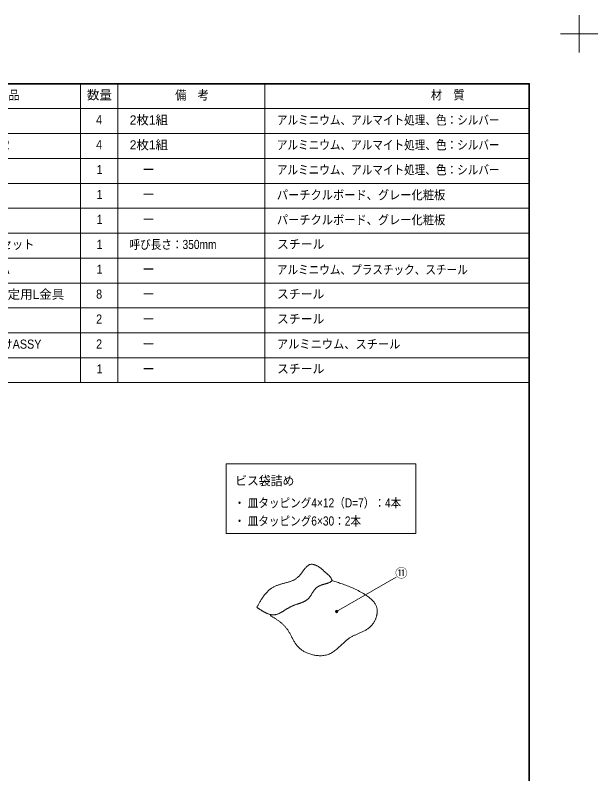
# Model space of a CAD drawing. Units: millimetres, scale not verified. Extents: x -1516 to 1516, y -761 to 761.
# Drawn here: x 38 to 622, y 0 to 761 of the extents above; entities that cross this region are included whole.
import ezdxf
from ezdxf.enums import TextEntityAlignment as Align

# ---------------------------------------------------------------- set-up
doc = ezdxf.new("R2010")
doc.units = ezdxf.units.MM
doc.header["$LTSCALE"] = 5
for name, color, linetype, lineweight in [('0-0_1図面枠', 7, 'Continuous', 20), ('0-1_3一般', 7, 'Continuous', 15), ('0-2_2寸法-3', 7, 'Continuous', 15)]:
    doc.layers.add(name, color=color, linetype=linetype, lineweight=lineweight)
doc.styles.add('ＭＳ Ｐゴシック', font='')
doc.styles.get('ＭＳ Ｐゴシック').set_extended_font_data('MS PGothic')

# ---------------------------------------------------------------- blocks, each defined once
blk = doc.blocks.new('グループ')
at = {"layer": '0-0_1図面枠', "lineweight": 15}
for p, q in [((5250, 3618.75), (5250, 3806.25)), ((5343.75, 3712.5), (5156.25, 3712.5))]:
    blk.add_line(p, q, dxfattribs=at)
blk = doc.blocks.new('グループ-2')
at = {"layer": '0-0_1図面枠', "lineweight": 35}
blk.add_lwpolyline([(-5000, 3462.5), (5000, 3462.5), (5000, -3462.5), (-5000, -3462.5)], close=True, dxfattribs=at)
blk = doc.blocks.new('図面枠')
at = {"layer": '0-0_1図面枠'}
for name in ['グループ', 'グループ-2']:
    blk.add_blockref(name, (0, 0), dxfattribs=at)
blk = doc.blocks.new('グループ-4')
at = {"layer": '0-1_3一般'}
for points in [[(3854.3, 1002.42), (3856, 1004.59), (3857.71, 1006.79), (3859.41, 1009.03), (3861.12, 1011.3), (3862.82, 1013.6), (3864.52, 1015.94), (3866.22, 1018.31), (3867.94, 1020.69), (3869.69, 1023.03), (3871.48, 1025.34), (3873.31, 1027.61), (3875.18, 1029.84), (3877.09, 1032.03), (3879.03, 1034.18), (3881.02, 1036.3), (3883.04, 1038.38), (3885.1, 1040.42), (3887.2, 1042.42), (3889.35, 1044.26), (3891.56, 1045.89), (3893.83, 1047.3), (3896.15, 1048.5), (3898.54, 1049.48), (3900.98, 1050.24), (3903.48, 1050.79), (3906.04, 1051.13), (3908.66, 1051.24), (3911.33, 1051.15), (3914.06, 1050.85), (3916.76, 1050.42), (3919.45, 1049.87), (3922.11, 1049.2), (3924.75, 1048.41), (3927.36, 1047.51), (3929.96, 1046.48), (3932.53, 1045.33), (3935.07, 1044.07), (3937.6, 1042.68), (3940.1, 1041.17)], [(3940.1, 1041.17), (3942.57, 1039.59), (3944.99, 1037.99), (3947.37, 1036.36), (3949.7, 1034.73), (3951.99, 1033.07), (3954.23, 1031.39), (3956.43, 1029.7), (3958.58, 1027.99), (3960.69, 1026.26), (3962.75, 1024.51), (3964.77, 1022.75), (3966.77, 1020.98), (3968.77, 1019.23), (3970.77, 1017.48), (3972.78, 1015.75), (3974.78, 1014.02), (3976.78, 1012.3), (3978.78, 1010.59), (3980.77, 1008.88), (3982.77, 1007.19), (3984.77, 1005.5), (3986.76, 1003.81), (3988.72, 1002.07), (3990.64, 1000.26), (3992.53, 998.38), (3994.39, 996.45), (3996.22, 994.45), (3998.01, 992.39), (3999.77, 990.27), (4001.5, 988.09), (4003.19, 985.84), (4004.85, 983.53), (4006.37, 981.25), (4007.61, 979.09), (4008.58, 977.05), (4009.28, 975.14), (4009.71, 973.35), (4009.87, 971.68), (4009.76, 970.14)], [(3735.7, 945.43), (3738.94, 946.64), (3742.22, 947.79), (3745.54, 948.89), (3748.9, 949.95), (3752.33, 950.99), (3755.83, 952.04), (3759.41, 953.09), (3763.06, 954.14), (3766.78, 955.19), (3770.58, 956.24), (3774.45, 957.3), (3778.39, 958.36), (3782.41, 959.42), (3786.5, 960.48), (3790.6, 961.56), (3794.59, 962.7), (3798.44, 963.89), (3802.17, 965.15), (3805.78, 966.46), (3809.25, 967.83), (3812.6, 969.26), (3815.83, 970.75), (3818.92, 972.3), (3821.89, 973.91), (3824.73, 975.57), (3827.47, 977.28), (3830.1, 979.02), (3832.62, 980.79), (3835.05, 982.6), (3837.37, 984.43), (3839.59, 986.3), (3841.71, 988.2), (3843.73, 990.14), (3845.64, 992.1), (3847.45, 994.1), (3849.18, 996.13), (3850.88, 998.19), (3852.59, 1000.29), (3854.3, 1002.42)], [(4009.76, 970.14), (4009.37, 968.72), (4008.72, 967.43), (4007.79, 966.25), (4006.6, 965.2), (4005.3, 964.2), (4003.91, 963.24), (4002.45, 962.31), (4000.92, 961.42), (3999.32, 960.55), (3997.63, 959.73), (3995.88, 958.94), (3994.04, 958.18), (3992.14, 957.45), (3990.16, 956.76), (3988.11, 956.1), (3986.03, 955.44), (3983.91, 954.79), (3981.75, 954.13), (3979.57, 953.48), (3977.34, 952.83), (3975.08, 952.19), (3972.79, 951.54), (3970.46, 950.9), (3968.1, 950.26), (3965.7, 949.63), (3963.3, 948.96), (3960.92, 948.23), (3958.57, 947.43), (3956.24, 946.57), (3953.94, 945.65), (3951.66, 944.66), (3949.4, 943.61), (3947.17, 942.5), (3944.96, 941.32), (3942.78, 940.08), (3940.63, 938.78), (3938.51, 937.38), (3936.43, 935.9), (3934.4, 934.32)], [(4215.98, 867.51), (4212.59, 871.08), (4208.95, 874.69), (4205.02, 878.32), (4200.8, 881.97), (4196.26, 885.62), (4191.43, 889.29), (4186.29, 892.96), (4180.84, 896.65), (4175.09, 900.35), (4169.04, 904.06), (4162.68, 907.78), (4156.02, 911.51), (4149.06, 915.25), (4141.94, 918.94), (4134.87, 922.5), (4127.87, 925.93), (4120.92, 929.23), (4114.03, 932.39), (4107.2, 935.42), (4100.42, 938.31), (4093.71, 941.08), (4087.05, 943.7), (4080.46, 946.2), (4073.92, 948.57), (4067.46, 950.83), (4061.13, 953.05), (4054.92, 955.21), (4048.83, 957.32), (4042.86, 959.38), (4037.02, 961.38), (4031.29, 963.33), (4025.69, 965.23), (4020.2, 967.08), (4014.84, 968.87), (4009.6, 970.61), (4009.6, 970.61)], [(3633.84, 835.74), (3635.31, 838.32), (3636.84, 841.03), (3638.44, 843.84), (3640.12, 846.78), (3641.86, 849.82), (3643.67, 852.98), (3645.56, 856.26), (3647.51, 859.65), (3649.54, 863.16), (3651.63, 866.78), (3653.8, 870.5), (3656.05, 874.24), (3658.4, 877.95), (3660.84, 881.65), (3663.37, 885.32), (3666, 888.98), (3668.72, 892.61), (3671.53, 896.22), (3674.43, 899.82), (3677.43, 903.39), (3680.52, 906.95), (3683.67, 910.44), (3686.81, 913.76), (3689.93, 916.9), (3693.02, 919.85), (3696.1, 922.63), (3699.16, 925.22), (3702.19, 927.64), (3705.2, 929.87), (3708.2, 931.92), (3711.17, 933.79), (3714.12, 935.48), (3717.09, 937.06), (3720.09, 938.59), (3723.13, 940.06), (3726.22, 941.48), (3729.34, 942.85), (3732.5, 944.17), (3735.7, 945.43)], [(3934.4, 934.32), (3932.41, 932.64), (3930.46, 930.87), (3928.55, 929.01), (3926.68, 927.06), (3924.86, 925.01), (3923.08, 922.87), (3921.34, 920.63), (3919.64, 918.32), (3917.98, 916.01), (3916.35, 913.68), (3914.76, 911.34), (3913.21, 909), (3911.69, 906.65), (3910.21, 904.28), (3908.76, 901.91), (3907.35, 899.53), (3905.98, 897.14), (3904.64, 894.74), (3903.26, 892.38), (3901.81, 890.1), (3900.26, 887.88), (3898.64, 885.74), (3896.93, 883.67), (3895.14, 881.68), (3893.26, 879.75), (3891.3, 877.9), (3889.26, 876.12), (3887.13, 874.41), (3884.93, 872.78), (3882.67, 871.2), (3880.38, 869.68), (3878.05, 868.22), (3875.68, 866.82), (3873.27, 865.47), (3870.83, 864.19), (3868.34, 862.96), (3865.81, 861.79), (3863.25, 860.68), (3860.64, 859.62)], [(3860.64, 859.62), (3858.01, 858.61), (3855.39, 857.63), (3852.77, 856.66), (3850.15, 855.71), (3847.54, 854.78), (3844.94, 853.88), (3842.34, 852.99), (3839.74, 852.13), (3837.15, 851.28), (3834.57, 850.46), (3831.99, 849.65), (3829.41, 848.83), (3826.84, 847.96), (3824.28, 847.06), (3821.73, 846.11), (3819.18, 845.12), (3816.64, 844.09), (3814.1, 843.03), (3811.57, 841.92), (3809.05, 840.76), (3806.53, 839.57), (3804.02, 838.34), (3801.51, 837.07), (3799.01, 835.77), (3796.52, 834.44), (3794.04, 833.07), (3791.56, 831.66), (3789.08, 830.22), (3786.62, 828.75), (3784.15, 827.24), (3781.7, 825.7), (3779.25, 824.12), (3776.81, 822.53), (3774.37, 820.96), (3771.93, 819.42), (3769.49, 817.9), (3767.06, 816.41), (3764.62, 814.93), (3762.19, 813.49)], [(4214.58, 750.96), (4216.57, 753.68), (4218.46, 756.39), (4220.24, 759.1), (4221.93, 761.81), (4223.52, 764.51), (4225.01, 767.22), (4226.4, 769.92), (4227.69, 772.62), (4228.88, 775.32), (4230.01, 778.04), (4231.07, 780.78), (4232.06, 783.53), (4232.97, 786.3), (4233.82, 789.1), (4234.6, 791.91), (4235.31, 794.73), (4235.94, 797.58), (4236.51, 800.44), (4237.01, 803.33), (4237.42, 806.23), (4237.71, 809.17), (4237.87, 812.13), (4237.91, 815.13), (4237.81, 818.16), (4237.6, 821.22), (4237.25, 824.31), (4236.78, 827.43), (4236.18, 830.59), (4235.46, 833.77), (4234.61, 836.99), (4233.59, 840.24), (4232.31, 843.52), (4230.76, 846.84), (4228.95, 850.2), (4226.88, 853.59), (4224.55, 857.02), (4221.96, 860.48), (4219.1, 863.98), (4215.98, 867.51)], [(3666.25, 814.36), (3663.95, 815.71), (3661.71, 817.05), (3659.52, 818.39), (3657.4, 819.72), (3655.33, 821.04), (3653.33, 822.35), (3651.38, 823.66), (3649.49, 824.96), (3647.65, 826.21), (3645.88, 827.43), (3644.17, 828.61), (3642.51, 829.75), (3640.92, 830.84), (3639.39, 831.9), (3637.91, 832.92), (3636.5, 833.9), (3635.14, 834.84), (3633.84, 835.74)], [(3762.19, 813.49), (3759.76, 812.06), (3757.34, 810.66), (3754.91, 809.28), (3752.49, 807.93), (3750.06, 806.64), (3747.64, 805.43), (3745.21, 804.3), (3742.78, 803.25), (3740.35, 802.28), (3737.91, 801.39), (3735.48, 800.58), (3733.04, 799.85), (3730.6, 799.2), (3728.16, 798.63), (3725.71, 798.14), (3723.27, 797.76), (3720.81, 797.48), (3718.36, 797.31), (3715.9, 797.25), (3713.43, 797.29), (3710.96, 797.44), (3708.49, 797.7), (3706.01, 798.07), (3703.52, 798.54), (3701.04, 799.12), (3698.55, 799.79), (3696.05, 800.53), (3693.56, 801.33), (3691.06, 802.21), (3688.55, 803.16), (3686.05, 804.17), (3683.54, 805.25), (3681.03, 806.41), (3678.52, 807.63), (3676, 808.92), (3673.49, 810.28), (3671.02, 811.64), (3668.6, 813.01), (3666.25, 814.36)], [(3701.42, 794.49), (3703.95, 792.92), (3706.52, 791.32), (3709.15, 789.68), (3711.83, 788), (3714.56, 786.28), (3717.35, 784.52), (3720.18, 782.72), (3723.07, 780.88), (3726.01, 779), (3729.01, 777.08), (3732.06, 775.12), (3735.1, 773.13), (3738.11, 771.1), (3741.07, 769.03), (3743.99, 766.92), (3746.87, 764.77), (3749.7, 762.59), (3752.5, 760.37), (3755.25, 758.11), (3757.96, 755.82), (3760.62, 753.48), (3763.24, 751.11), (3765.82, 748.7), (3768.35, 746.24), (3770.82, 743.74), (3773.24, 741.19), (3775.61, 738.6), (3777.94, 735.96), (3780.21, 733.27), (3782.43, 730.55), (3784.59, 727.77), (3786.71, 724.95), (3788.78, 722.09), (3790.82, 719.14), (3792.84, 716.1), (3794.85, 712.95), (3796.84, 709.71), (3798.82, 706.37), (3800.78, 702.93)], [(4089.84, 675.07), (4093, 677.38), (4096.11, 679.52), (4099.16, 681.5), (4102.16, 683.34), (4105.19, 685.12), (4108.24, 686.86), (4111.33, 688.57), (4114.44, 690.23), (4117.58, 691.85), (4120.75, 693.43), (4123.95, 694.97), (4127.18, 696.47), (4130.43, 697.94), (4133.72, 699.36), (4137.04, 700.75), (4140.41, 702.19), (4143.84, 703.68), (4147.32, 705.22), (4150.86, 706.81), (4154.45, 708.45), (4158.1, 710.15), (4161.8, 711.89), (4165.57, 713.69), (4169.38, 715.53), (4173.25, 717.43), (4177.14, 719.39), (4180.9, 721.41), (4184.5, 723.5), (4187.96, 725.67), (4191.27, 727.9), (4194.44, 730.21), (4197.45, 732.59), (4200.32, 735.04), (4203.04, 737.56), (4205.61, 740.15), (4208.03, 742.81), (4210.32, 745.53), (4212.5, 748.25), (4214.58, 750.96)], [(3800.78, 702.93), (3802.72, 699.39), (3804.66, 695.75), (3806.57, 692.02), (3808.47, 688.18), (3810.36, 684.25), (3812.26, 680.35), (3814.18, 676.57), (3816.12, 672.89), (3818.09, 669.31), (3820.09, 665.85), (3822.1, 662.49), (3824.14, 659.23), (3826.21, 656.09), (3828.3, 653.05), (3830.41, 650.11), (3832.55, 647.28), (3834.74, 644.53), (3837, 641.84), (3839.33, 639.21), (3841.72, 636.64), (3844.18, 634.13), (3846.7, 631.69), (3849.29, 629.31), (3851.95, 626.98), (3854.68, 624.72), (3857.47, 622.53), (3860.33, 620.39), (3863.36, 618.3), (3866.58, 616.25), (3869.99, 614.24), (3873.59, 612.27), (3877.39, 610.35), (3881.39, 608.46), (3885.58, 606.61), (3889.96, 604.81), (3894.53, 603.04), (3899.3, 601.32), (3904.26, 599.64), (3909.32, 598.12)], [(3909.32, 598.12), (3914.46, 596.78), (3919.67, 595.63), (3924.96, 594.66), (3930.33, 593.87), (3935.78, 593.28), (3941.31, 592.86), (3946.91, 592.63), (3952.59, 592.59), (3958.35, 592.73), (3964.17, 593.06), (3969.92, 593.66), (3975.56, 594.55), (3981.09, 595.73), (3986.51, 597.19), (3991.83, 598.94), (3997.03, 600.98), (4002.12, 603.3), (4007.1, 605.92), (4011.97, 608.82), (4016.74, 612.01), (4021.39, 615.46), (4025.95, 618.96), (4030.41, 622.47), (4034.77, 625.99), (4039.04, 629.52), (4043.21, 633.06), (4047.29, 636.61), (4051.27, 640.16), (4055.15, 643.72), (4058.93, 647.29), (4062.62, 650.87), (4066.22, 654.44), (4069.76, 657.87), (4073.24, 661.14), (4076.67, 664.25), (4080.04, 667.2), (4083.36, 669.98), (4086.63, 672.61), (4089.84, 675.07)]]:
    blk.add_lwpolyline(points, dxfattribs=at)
blk = doc.blocks.new('グループ-5')
at = {"layer": '0-0_1図面枠', "lineweight": 15}
for p, q in [((2012.5, 3462.5), (2012.5, 1962.5)), ((2750, 3462.5), (2750, 1962.5)), ((2937.5, 3462.5), (2937.5, 1962.5)), ((3675, 3462.5), (3675, 1962.5)), ((1825, 3337.5), (5000, 3337.5)), ((1825, 3212.5), (5000, 3212.5)), ((1825, 3087.5), (5000, 3087.5)), ((1825, 2962.5), (5000, 2962.5)), ((1825, 2837.5), (5000, 2837.5)), ((1825, 2712.5), (5000, 2712.5)), ((1825, 2587.5), (5000, 2587.5)), ((1825, 2462.5), (5000, 2462.5)), ((1825, 2337.5), (5000, 2337.5)), ((1825, 2212.5), (5000, 2212.5)), ((1825, 2087.5), (5000, 2087.5))]:
    blk.add_line(p, q, dxfattribs=at)
blk.add_lwpolyline([(1825, 3462.5), (5000, 3462.5), (5000, 1962.5), (1825, 1962.5)], close=True, dxfattribs=at)
blk = doc.blocks.new('グループ-6')
at = {"layer": '0-0_1図面枠'}
blk.add_blockref('グループ-5', (0, 0), dxfattribs=at)
at = {"layer": '0-0_1図面枠', "style": 'ＭＳ Ｐゴシック'}
for s, width, p in [('部\u3000品', 0.9, (2275.89, 3369.09)), ('備\u3000考', 0.9, (3224.48, 3368.96)), ('材\u3000質', 0.9, (4506.57, 3369.55)), ('天板・底板', 0.9, (2071.87, 3244.09)), ('4', 0.9, (2828.25, 3245.04)), ('アルミニウム、アルマイト処理、色：シルバー', 0.85, (3734.62, 3243.73)), ('側板\u3000L=252', 0.9, (2072.84, 3119.09)), ('4', 0.9, (2828.25, 3120.04)), ('アルミニウム、アルマイト処理、色：シルバー', 0.85, (3734.62, 3118.73)), ('背板\u3000t=1.5', 0.9, (2071.41, 2994.09)), ('1', 0.9, (2830.92, 2994.93)), ('アルミニウム、アルマイト処理、色：シルバー', 0.85, (3734.62, 2993.73)), ('パーチクルボード、グレー化粧板', 0.9, (3734.37, 2867.99)), ('1', 0.9, (2830.92, 2869.93)), ('1', 0.9, (2830.92, 2744.93)), ('パーチクルボード、グレー化粧板', 0.9, (3734.37, 2742.99)), ('引出レールセット', 0.9, (2068.28, 2619.19)), ('1', 0.9, (2830.92, 2619.93)), ('呼び長さ：350mm', 0.85, (2995.69, 2619.19)), ('スチール', 0.95, (3735.09, 2620.88)), ('前板\u3000AW1A', 0.9, (2072.12, 2494.09)), ('1', 0.9, (2830.92, 2494.93)), ('アルミニウム、プラスチック、スチール', 0.85, (3734.62, 2492.88)), ('8', 0.9, (2828.38, 2370.04)), ('スチール', 0.95, (3735.09, 2370.88)), ('2', 0.9, (2828.38, 2245.04)), ('スチール', 0.95, (3735.09, 2245.88)), ('アルミ棚受けASSY', 0.9, (2072.12, 2119.09)), ('2', 0.9, (2828.38, 2120.04)), ('アルミニウム、スチール', 0.9, (3734.62, 2119.68)), ('ビス袋詰め', 0.95, (2069.46, 1993.12)), ('スチール', 0.95, (3735.09, 1995.88)), ('1', 0.9, (2830.92, 1994.93))]:
    blk.add_text(s, height=45.86, dxfattribs=dict(at, width=width)).set_placement(p, align=Align.BOTTOM_LEFT)
for s, p in [('数量', (2782.17, 3369.32)), ('①', (1887.78, 3244.09)), ('2枚1組', (2996.87, 3243.98)), ('②', (1887.78, 3119.09)), ('2枚1組', (2996.87, 3118.98)), ('③', (1887.78, 2994.09)), ('ー', (3059.62, 2995.04)), ('④', (1887.78, 2869.09)), ('引出底板', (2068.28, 2869.09)), ('ー', (3059.62, 2870.04)), ('⑤', (1887.78, 2744.09)), ('引出背板', (2068.28, 2744.09)), ('ー', (3059.62, 2745.04)), ('⑥', (1887.78, 2619.09)), ('⑦', (1887.78, 2494.09)), ('ー', (3059.62, 2495.04)), ('⑧', (1887.78, 2369.09)), ('天板側板固定用L金具', (2071.87, 2369.09)), ('ー', (3059.62, 2370.04)), ('⑨', (1887.78, 2244.09)), ('角座金', (2070.9, 2243.83)), ('ー', (3059.62, 2245.04)), ('⑩', (1887.78, 2119.09)), ('ー', (3059.62, 2120.04)), ('⑪', (1887.78, 1994.09)), ('ー', (3059.62, 1995.04))]:
    blk.add_text(s, height=45.86, dxfattribs=at).set_placement(p, align=Align.BOTTOM_LEFT)

msp = doc.modelspace()

# ---------------------------------------------------------------- hatches: boundary and pattern name
at = {"layer": '0-2_2寸法-3'}
msp.add_hatch(color=256, dxfattribs=at).paths.add_polyline_path([(361.191, 162.955, 1), (358.688, 162.955, 1)])

# ---------------------------------------------------------------- linework, layer by layer
msp.add_line((359.939, 162.955), (419.63, 197.418), dxfattribs=at)
msp.add_lwpolyline([(249.305, 311.008), (439.305, 311.008), (439.305, 241.008), (249.305, 241.008)], close=True, dxfattribs=at)
msp.add_circle((359.939, 162.955), 1.252, dxfattribs=at)

# ---------------------------------------------------------------- block references
at = {"layer": '0-0_1図面枠', "xscale": 0.2, "yscale": 0.2}
for name in ['図面枠', 'グループ-6']:
    msp.add_blockref(name, (-446.875, 0), dxfattribs=at)
at = {"layer": '0-1_3一般', "xscale": 0.2, "yscale": 0.2}
msp.add_blockref('グループ-4', (-446.875, 0), dxfattribs=at)

# ---------------------------------------------------------------- texts
at = {"layer": '0-2_2寸法-3', "style": 'ＭＳ Ｐゴシック'}
for s, height, width, p in [('ビス袋詰め', 9.164, 0.95, (258.197, 286.829)), ('・ 皿タッピング4×12（D=7）：4本', 9.171, 0.85, (257.284, 264.555)), ('・ 皿タッピング6×30：2本', 9.171, 0.85, (257.284, 246.388))]:
    msp.add_text(s, height=height, dxfattribs=dict(at, width=width)).set_placement(p, align=Align.BOTTOM_LEFT)
msp.add_text('⑪', height=9.164, dxfattribs=at).set_placement((418.632, 194.235), align=Align.BOTTOM_LEFT)

doc.saveas('drawing.dxf')
